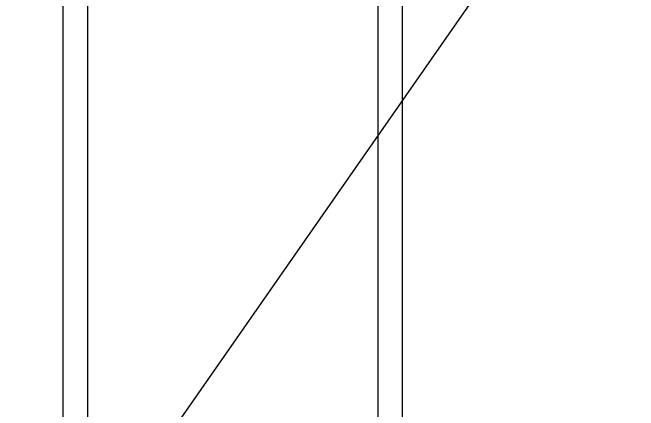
# Model space of a CAD drawing. Extents: x 0 to 210250, y -124674 to 148500.
# Drawn here: x 181222 to 183758, y -110599 to -108989 of the extents above; entities that cross this region are included whole.
import ezdxf

# ---------------------------------------------------------------- set-up
doc = ezdxf.new("R2010")
doc.units = 0
doc.header["$LTSCALE"] = 400
doc.layers.get('0').update_dxf_attribs({"linetype": 'CONTINUOUS'})
doc.layers.add('DIM', color=2, linetype='CONTINUOUS')
doc.styles.add('CHINESET', font='romans.shx', dxfattribs={"bigfont": 'chineset.shx'})
doc.styles.get("Standard").update_dxf_attribs({"font": 'ISOCP.SHX', "bigfont": 'CHINESET.SHX'})
doc.dimstyles.new('AM_ISO$7', dxfattribs={"dimscale": 300, "dimtxt": 3.5, "dimasz": 3.5, "dimexe": 1, "dimexo": 1, "dimgap": 1.5, "dimtad": 1, "dimdsep": 46, "dimtxsty": 'Standard', "dimcen": 0, "dimclrd": 256, "dimclre": 256, "dimclrt": 256, "dimadec": 0, "dimazin": 2, "dimtp": 0.1, "dimtm": 0.1, "dimtfac": 0.71, "dimtmove": 0, "dimatfit": 3, "dimfxl": 0, "dimlwd": -1, "dimlwe": -1, "dimarcsym": 0})

msp = doc.modelspace()

# ---------------------------------------------------------------- linework, layer by layer
for points in [[(181426.643, -120303.335), (181526.643, -120303.335), (181526.643, -97663.335), (181426.643, -97663.335)], [(182701.643, -120303.335), (182801.643, -120303.335), (182801.643, -97663.335), (182701.643, -97663.335)]]:
    msp.add_lwpolyline(points, close=True)

# ---------------------------------------------------------------- leaders
at = {"layer": 'DIM'}
msp.add_leader([(180781.643, -112237.747), (192131.742, -95990.951), (199320.583, -95990.951)], dimstyle='AM_ISO$7', override={"dimscale": 250, "dimtxt": 3, "dimasz": 3, "dimgap": 1, "dimtad": 1, "dimtxsty": 'CHINESET', "dimclrt": 256, "dimtdec": 2}, dxfattribs=at)

doc.saveas('drawing.dxf')
